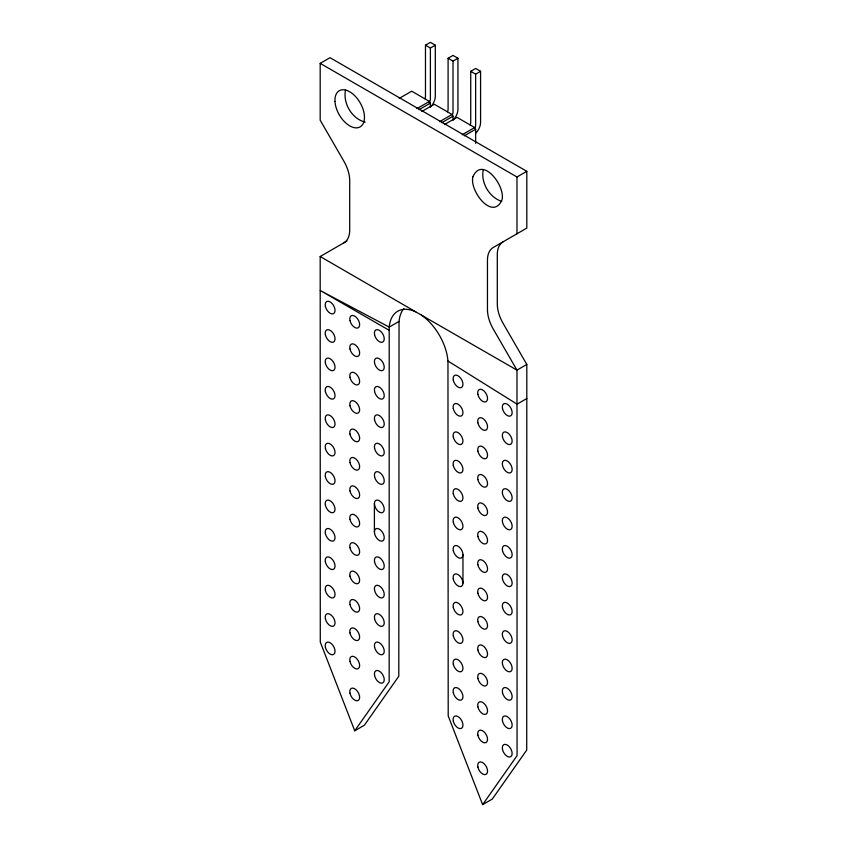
<?xml version="1.0" encoding="UTF-8"?>
<svg xmlns="http://www.w3.org/2000/svg" width="847" height="847" viewBox="0 0 847 847"><rect width="100%" height="100%" fill="white"/><g stroke="black" fill="none" stroke-linecap="round" stroke-linejoin="round"><path stroke-width="1.27" d="M346.995 241.035L320.187 256.514L320.282 642.047L354.724 730.802L389.165 681.803L389.207 327.101A41.736 24.097 60 0 1 415.676 311.812L516.977 370.128L517.072 755.662L482.631 804.65L448.201 715.895L447.957 361.023A41.736 24.097 60 0 0 421.478 315.158M503.054 241.829A27.835 16.072 60 0 0 497.295 254.566L497.295 303.914A27.835 16.072 60 0 0 503.054 323.3L526.813 364.443L526.718 750.093L492.276 799.081L482.631 804.65M403.881 308.626A41.736 24.097 60 0 0 399.043 321.426L398.799 676.245L364.369 725.233L354.724 730.802M345.534 89.951C342.728 103.175 351.897 118.876 365.195 122.137M483.288 169.474C480.524 182.37 489.164 197.34 501.71 201.385M343.946 242.803A27.835 16.072 60 0 0 349.705 230.056L349.705 180.718A27.835 16.072 60 0 0 343.946 161.322L320.187 120.179L320.187 63.366L330.023 57.691L526.813 171.306L526.813 228.108L493.219 247.504A27.835 16.072 60 0 0 487.459 260.241L487.459 309.589A27.835 16.072 60 0 0 493.219 328.985L516.977 370.128L526.813 364.443M424.749 98.739A3.483 2.012 -60 0 0 425.469 96.314L425.469 45.187L430.392 42.35L435.305 45.187L435.305 96.314A10.439 6.024 -60 0 1 430.752 106.817M425.469 45.187L430.392 48.035L435.305 45.187M447.375 111.804A3.483 2.012 -60 0 0 448.095 109.379L448.095 58.252L453.018 55.415L457.941 58.252L457.941 109.379A10.439 6.024 -60 0 1 453.378 119.882M448.095 58.252L453.018 61.1L457.941 58.252M399.202 98.411L411.695 91.201L429.408 101.428L430.392 103.133L430.392 106.966M470.011 124.869A3.483 2.012 -60 0 0 470.731 122.444L470.731 71.317L475.643 68.48L480.567 71.317L480.567 122.444A10.439 6.024 -60 0 1 476.014 132.947M470.731 71.317L475.643 74.165L480.567 71.317M416.915 108.638L429.408 101.428M419.032 109.686L430.392 103.133M421.838 111.476L434.32 104.266L452.033 114.493L453.018 116.198L453.018 120.03M439.551 121.703L452.033 114.493M441.668 122.751L453.018 116.198M444.463 124.541L456.957 117.331L474.669 127.558L475.643 129.263L475.643 143.323M462.176 134.768L474.669 127.558M464.294 135.816L475.643 129.263M320.187 63.366L516.977 176.981L526.813 171.306M399.043 321.426L389.207 327.101L320.282 290.542L389.165 330.309M526.813 398.535L517.072 404.157L447.957 361.023M320.187 256.514L415.686 311.812M516.977 176.981L516.977 233.793M475.643 74.165L475.643 125.292A3.483 2.012 -60 0 1 474.923 127.717M462.96 554.7L462.96 583.096M453.018 61.1L453.018 112.228A3.483 2.012 -60 0 1 452.298 114.652M430.392 48.035L430.392 99.163A3.483 2.012 -60 0 1 428.868 102.656M374.406 503.573L374.406 531.98M472.975 176.663C468.91 190.067 492.435 221.406 501.932 200.03C506.008 186.615 482.483 155.276 472.975 176.663M349.97 661.359A6.956 4.013 60 0 0 358.207 668.654A6.956 4.013 60 0 0 355.994 657.875A6.956 4.013 60 0 0 349.97 661.359M374.565 675.557A6.956 4.013 60 0 0 382.802 682.862A6.956 4.013 60 0 0 380.599 672.084A6.956 4.013 60 0 0 374.565 675.557M325.375 334.713A6.956 4.013 60 0 0 333.602 342.019A6.956 4.013 60 0 0 331.399 331.241A6.956 4.013 60 0 0 325.375 334.713M325.375 363.119A6.956 4.013 60 0 0 333.602 370.414A6.956 4.013 60 0 0 331.399 359.636A6.956 4.013 60 0 0 325.375 363.119M325.375 391.526A6.956 4.013 60 0 0 333.602 398.821A6.956 4.013 60 0 0 331.399 388.042A6.956 4.013 60 0 0 325.375 391.526M374.565 647.161A6.956 4.013 60 0 0 382.802 654.456A6.956 4.013 60 0 0 380.599 643.678A6.956 4.013 60 0 0 374.565 647.161M349.97 632.953A6.956 4.013 60 0 0 358.207 640.258A6.956 4.013 60 0 0 355.994 629.48A6.956 4.013 60 0 0 349.97 632.953M374.565 590.348A6.956 4.013 60 0 0 382.802 597.643A6.956 4.013 60 0 0 380.599 586.876A6.956 4.013 60 0 0 374.565 590.348M349.97 604.546A6.956 4.013 60 0 0 358.207 611.852A6.956 4.013 60 0 0 355.994 601.074A6.956 4.013 60 0 0 349.97 604.546M374.565 618.755A6.956 4.013 60 0 0 382.802 626.049A6.956 4.013 60 0 0 380.599 615.271A6.956 4.013 60 0 0 374.565 618.755M325.375 419.921A6.956 4.013 60 0 0 333.602 427.227A6.956 4.013 60 0 0 331.399 416.449A6.956 4.013 60 0 0 325.375 419.921M325.375 448.328A6.956 4.013 60 0 0 333.602 455.633A6.956 4.013 60 0 0 331.399 444.855A6.956 4.013 60 0 0 325.375 448.328M325.375 476.734A6.956 4.013 60 0 0 333.602 484.029A6.956 4.013 60 0 0 331.399 473.251A6.956 4.013 60 0 0 325.375 476.734M325.375 505.14A6.956 4.013 60 0 0 333.602 512.435A6.956 4.013 60 0 0 331.399 501.657A6.956 4.013 60 0 0 325.375 505.14M325.375 533.546A6.956 4.013 60 0 0 333.602 540.841A6.956 4.013 60 0 0 331.399 530.063A6.956 4.013 60 0 0 325.375 533.546M325.375 561.942A6.956 4.013 60 0 0 333.602 569.248A6.956 4.013 60 0 0 331.399 558.469A6.956 4.013 60 0 0 325.375 561.942M325.375 590.348A6.956 4.013 60 0 0 333.602 597.643A6.956 4.013 60 0 0 331.399 586.876A6.956 4.013 60 0 0 325.375 590.348M325.375 618.755A6.956 4.013 60 0 0 333.602 626.049A6.956 4.013 60 0 0 331.399 615.271A6.956 4.013 60 0 0 325.375 618.755M325.375 647.161A6.956 4.013 60 0 0 333.602 654.456A6.956 4.013 60 0 0 331.399 643.678A6.956 4.013 60 0 0 325.375 647.161M349.97 693.174A6.956 4.013 60 0 0 358.207 700.469A6.956 4.013 60 0 0 355.994 689.691A6.956 4.013 60 0 0 349.97 693.174M325.375 306.307A6.956 4.013 60 0 0 333.602 313.612A6.956 4.013 60 0 0 331.399 302.834A6.956 4.013 60 0 0 325.375 306.307M349.97 320.515A6.956 4.013 60 0 0 358.207 327.81A6.956 4.013 60 0 0 355.994 317.032A6.956 4.013 60 0 0 349.97 320.515M374.565 334.713A6.956 4.013 60 0 0 382.802 342.019A6.956 4.013 60 0 0 380.599 331.241A6.956 4.013 60 0 0 374.565 334.713M349.97 348.922A6.956 4.013 60 0 0 358.207 356.216A6.956 4.013 60 0 0 355.994 345.438A6.956 4.013 60 0 0 349.97 348.922M374.565 363.119A6.956 4.013 60 0 0 382.802 370.414A6.956 4.013 60 0 0 380.599 359.636A6.956 4.013 60 0 0 374.565 363.119M349.97 434.13A6.956 4.013 60 0 0 358.207 441.425A6.956 4.013 60 0 0 355.994 430.647A6.956 4.013 60 0 0 349.97 434.13M374.565 419.921A6.956 4.013 60 0 0 382.802 427.227A6.956 4.013 60 0 0 380.599 416.449A6.956 4.013 60 0 0 374.565 419.921M349.97 405.724A6.956 4.013 60 0 0 358.207 413.018A6.956 4.013 60 0 0 355.994 402.251A6.956 4.013 60 0 0 349.97 405.724M374.565 391.526A6.956 4.013 60 0 0 382.802 398.821A6.956 4.013 60 0 0 380.599 388.042A6.956 4.013 60 0 0 374.565 391.526M349.97 377.317A6.956 4.013 60 0 0 358.207 384.623A6.956 4.013 60 0 0 355.994 373.845A6.956 4.013 60 0 0 349.97 377.317M374.565 476.734A6.956 4.013 60 0 0 382.802 484.029A6.956 4.013 60 0 0 380.599 473.251A6.956 4.013 60 0 0 374.565 476.734M349.97 462.536A6.956 4.013 60 0 0 358.207 469.831A6.956 4.013 60 0 0 355.994 459.053A6.956 4.013 60 0 0 349.97 462.536M374.565 448.328A6.956 4.013 60 0 0 382.802 455.633A6.956 4.013 60 0 0 380.599 444.855A6.956 4.013 60 0 0 374.565 448.328M349.97 490.932A6.956 4.013 60 0 0 358.207 498.237A6.956 4.013 60 0 0 355.994 487.459A6.956 4.013 60 0 0 349.97 490.932M374.565 505.14A6.956 4.013 60 0 0 382.802 512.435A6.956 4.013 60 0 0 380.599 501.657A6.956 4.013 60 0 0 374.565 505.14M349.97 576.151A6.956 4.013 60 0 0 358.207 583.445A6.956 4.013 60 0 0 355.994 572.667A6.956 4.013 60 0 0 349.97 576.151M374.565 561.942A6.956 4.013 60 0 0 382.802 569.248A6.956 4.013 60 0 0 380.599 558.469A6.956 4.013 60 0 0 374.565 561.942M349.97 547.744A6.956 4.013 60 0 0 358.207 555.039A6.956 4.013 60 0 0 355.994 544.261A6.956 4.013 60 0 0 349.97 547.744M374.565 533.536A6.956 4.013 60 0 0 382.802 540.841A6.956 4.013 60 0 0 380.599 530.063A6.956 4.013 60 0 0 374.565 533.536M349.97 519.338A6.956 4.013 60 0 0 358.207 526.643A6.956 4.013 60 0 0 355.994 515.865A6.956 4.013 60 0 0 349.97 519.338M334.978 101.428A20.868 12.049 60 0 0 357.9 127.717A20.868 12.049 60 0 0 356.238 97.299A20.868 12.049 60 0 0 334.978 101.428M477.877 735.207A6.956 4.013 60 0 0 486.114 742.501A6.956 4.013 60 0 0 483.912 731.734A6.956 4.013 60 0 0 477.877 735.207M453.283 721.009A6.956 4.013 60 0 0 461.52 728.304A6.956 4.013 60 0 0 459.307 717.525A6.956 4.013 60 0 0 453.283 721.009M502.483 436.967A6.956 4.013 60 0 0 510.709 444.262A6.956 4.013 60 0 0 508.507 433.484A6.956 4.013 60 0 0 502.483 436.967M502.483 465.374A6.956 4.013 60 0 0 510.709 472.668A6.956 4.013 60 0 0 508.507 461.89A6.956 4.013 60 0 0 502.483 465.374M502.483 493.78A6.956 4.013 60 0 0 510.709 501.075A6.956 4.013 60 0 0 508.507 490.297A6.956 4.013 60 0 0 502.483 493.78M453.283 692.602A6.956 4.013 60 0 0 461.52 699.897A6.956 4.013 60 0 0 459.307 689.119A6.956 4.013 60 0 0 453.283 692.602M477.877 706.8A6.956 4.013 60 0 0 486.114 714.106A6.956 4.013 60 0 0 483.912 703.328A6.956 4.013 60 0 0 477.877 706.8M453.283 635.79A6.956 4.013 60 0 0 461.52 643.095A6.956 4.013 60 0 0 459.307 632.317A6.956 4.013 60 0 0 453.283 635.79M477.877 678.405A6.956 4.013 60 0 0 486.114 685.699A6.956 4.013 60 0 0 483.912 674.921A6.956 4.013 60 0 0 477.877 678.405M453.283 664.196A6.956 4.013 60 0 0 461.52 671.502A6.956 4.013 60 0 0 459.307 660.724A6.956 4.013 60 0 0 453.283 664.196M502.483 522.176A6.956 4.013 60 0 0 510.709 529.481A6.956 4.013 60 0 0 508.507 518.703A6.956 4.013 60 0 0 502.483 522.176M502.483 550.582A6.956 4.013 60 0 0 510.709 557.877A6.956 4.013 60 0 0 508.507 547.109A6.956 4.013 60 0 0 502.483 550.582M502.483 578.988A6.956 4.013 60 0 0 510.709 586.283A6.956 4.013 60 0 0 508.507 575.505A6.956 4.013 60 0 0 502.483 578.988M502.483 607.394A6.956 4.013 60 0 0 510.709 614.689A6.956 4.013 60 0 0 508.507 603.911A6.956 4.013 60 0 0 502.483 607.394M502.483 635.79A6.956 4.013 60 0 0 510.709 643.095A6.956 4.013 60 0 0 508.507 632.317A6.956 4.013 60 0 0 502.483 635.79M502.483 664.196A6.956 4.013 60 0 0 510.709 671.502A6.956 4.013 60 0 0 508.507 660.724A6.956 4.013 60 0 0 502.483 664.196M502.483 692.602A6.956 4.013 60 0 0 510.709 699.897A6.956 4.013 60 0 0 508.507 689.119A6.956 4.013 60 0 0 502.483 692.602M502.483 721.009A6.956 4.013 60 0 0 510.709 728.304A6.956 4.013 60 0 0 508.507 717.525A6.956 4.013 60 0 0 502.483 721.009M502.483 749.404A6.956 4.013 60 0 0 510.709 756.71A6.956 4.013 60 0 0 508.507 745.932A6.956 4.013 60 0 0 502.483 749.404M477.877 767.022A6.956 4.013 60 0 0 486.114 774.317A6.956 4.013 60 0 0 483.912 763.539A6.956 4.013 60 0 0 477.877 767.022M502.483 408.561A6.956 4.013 60 0 0 510.709 415.866A6.956 4.013 60 0 0 508.507 405.088A6.956 4.013 60 0 0 502.483 408.561M477.877 394.363A6.956 4.013 60 0 0 486.114 401.658A6.956 4.013 60 0 0 483.912 390.88A6.956 4.013 60 0 0 477.877 394.363M453.283 380.155A6.956 4.013 60 0 0 461.52 387.46A6.956 4.013 60 0 0 459.307 376.682A6.956 4.013 60 0 0 453.283 380.155M477.877 422.769A6.956 4.013 60 0 0 486.114 430.064A6.956 4.013 60 0 0 483.912 419.286A6.956 4.013 60 0 0 477.877 422.769M453.283 408.561A6.956 4.013 60 0 0 461.52 415.866A6.956 4.013 60 0 0 459.307 405.088A6.956 4.013 60 0 0 453.283 408.561M477.877 507.978A6.956 4.013 60 0 0 486.114 515.272A6.956 4.013 60 0 0 483.912 504.494A6.956 4.013 60 0 0 477.877 507.978M453.283 465.374A6.956 4.013 60 0 0 461.52 472.668A6.956 4.013 60 0 0 459.307 461.89A6.956 4.013 60 0 0 453.283 465.374M477.877 479.571A6.956 4.013 60 0 0 486.114 486.877A6.956 4.013 60 0 0 483.912 476.099A6.956 4.013 60 0 0 477.877 479.571M453.283 436.967A6.956 4.013 60 0 0 461.52 444.262A6.956 4.013 60 0 0 459.307 433.495A6.956 4.013 60 0 0 453.283 436.967M477.877 451.165A6.956 4.013 60 0 0 486.114 458.471A6.956 4.013 60 0 0 483.912 447.692A6.956 4.013 60 0 0 477.877 451.165M453.283 522.176A6.956 4.013 60 0 0 461.52 529.481A6.956 4.013 60 0 0 459.307 518.703A6.956 4.013 60 0 0 453.283 522.176M477.877 536.384A6.956 4.013 60 0 0 486.114 543.679A6.956 4.013 60 0 0 483.912 532.901A6.956 4.013 60 0 0 477.877 536.384M453.283 493.78A6.956 4.013 60 0 0 461.52 501.075A6.956 4.013 60 0 0 459.307 490.297A6.956 4.013 60 0 0 453.283 493.78M477.877 564.78A6.956 4.013 60 0 0 486.114 572.085A6.956 4.013 60 0 0 483.912 561.307A6.956 4.013 60 0 0 477.877 564.78M453.283 550.582A6.956 4.013 60 0 0 461.52 557.887A6.956 4.013 60 0 0 459.307 547.109A6.956 4.013 60 0 0 453.283 550.582M477.877 649.998A6.956 4.013 60 0 0 486.114 657.293A6.956 4.013 60 0 0 483.912 646.515A6.956 4.013 60 0 0 477.877 649.998M453.283 607.394A6.956 4.013 60 0 0 461.52 614.689A6.956 4.013 60 0 0 459.307 603.911A6.956 4.013 60 0 0 453.283 607.394M477.877 621.592A6.956 4.013 60 0 0 486.114 628.887A6.956 4.013 60 0 0 483.912 618.109A6.956 4.013 60 0 0 477.877 621.592M453.283 578.988A6.956 4.013 60 0 0 461.52 586.283A6.956 4.013 60 0 0 459.307 575.505A6.956 4.013 60 0 0 453.283 578.988M477.877 593.186A6.956 4.013 60 0 0 486.114 600.491A6.956 4.013 60 0 0 483.912 589.713A6.956 4.013 60 0 0 477.877 593.186"/></g></svg>
